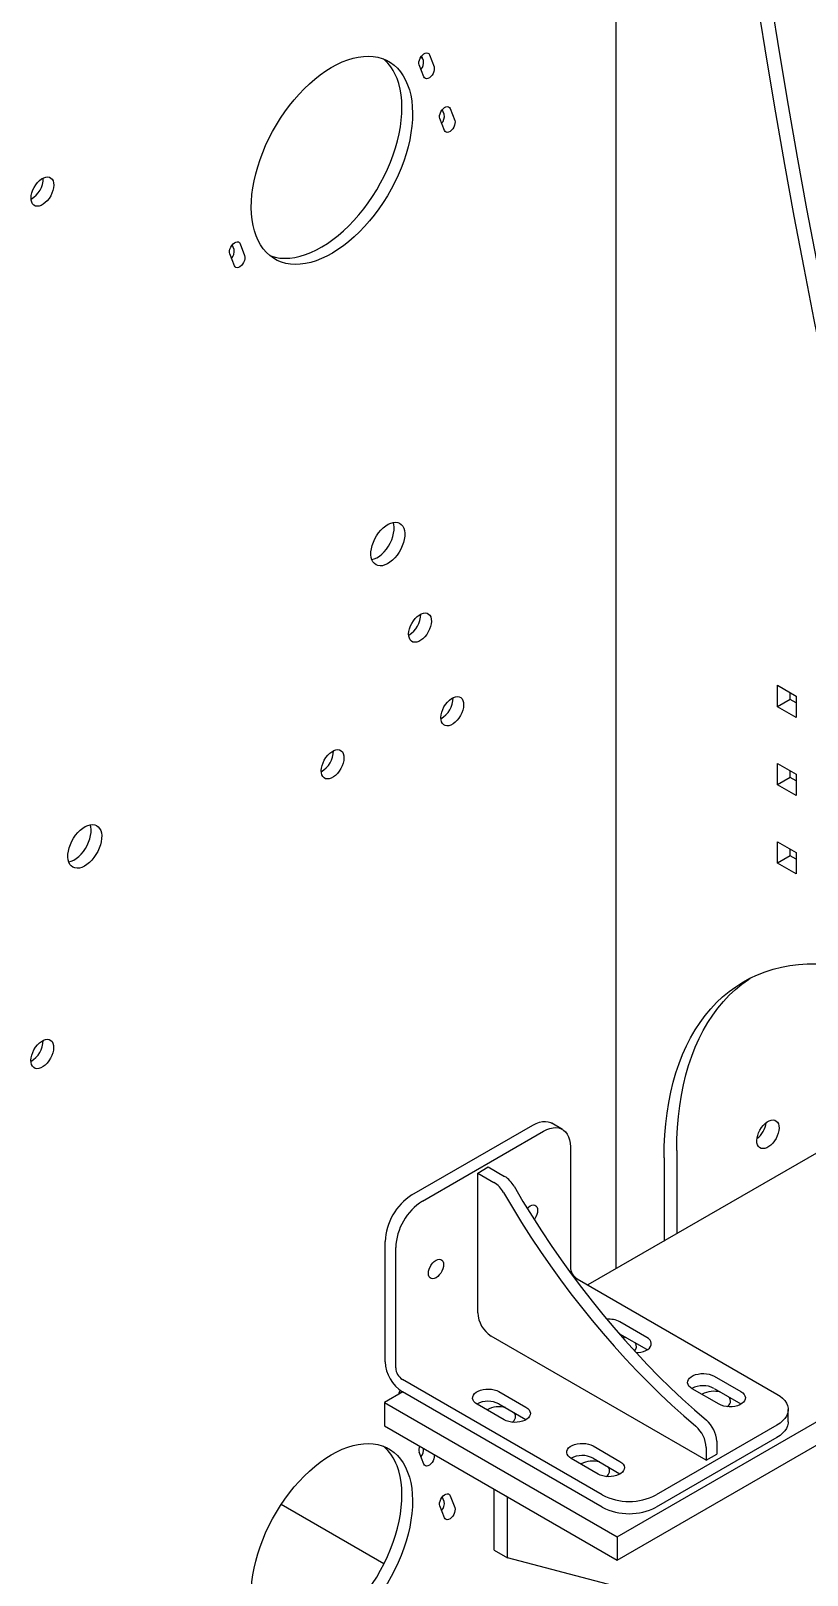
# Model space of a CAD drawing. Header units: millimetres. Extents: x 0 to 55611, y 0 to 32827.
# Drawn here: x 33496 to 33911, y 10935 to 11760 of the extents above; entities that cross this region are included whole.
import ezdxf

# ---------------------------------------------------------------- set-up
doc = ezdxf.new("R2010")
doc.units = ezdxf.units.MM
doc.header["$LTSCALE"] = 10
doc.linetypes.add('SLD-Continua', pattern=[0])
doc.layers.add('EQUIPO', color=30, linetype='SLD-Continua')

msp = doc.modelspace()

# ---------------------------------------------------------------- linework, layer by layer
at = {"color": 7, "linetype": 'SLD-Continua', "lineweight": 25}
for p, q in [((33809.26, 10955.15), (34318.38, 11249.05)), ((33809.26, 10942.7), (34318.38, 11236.61)), ((33929.64, 11168.33), (33793.58, 11089.78)), ((33694.53, 11032.6), (33684.81, 11026.99)), ((33854.64, 11031.41), (33854.47, 11031.31)), ((33684.81, 11026.99), (33809.26, 10955.15)), ((33684.81, 11026.99), (33684.81, 11014.55)), ((33739.69, 11023.12), (33739.52, 11023.01)), ((33684.81, 11014.55), (33809.26, 10942.7)), ((33789.98, 10994.09), (33789.81, 10993.98)), ((33743.45, 10980.7), (33750.63, 10976.55)), ((33743.45, 10948.04), (33743.45, 10980.7)), ((33750.63, 10943.89), (33750.63, 10976.55)), ((33809.26, 10955.15), (33809.26, 10942.7)), ((33743.45, 10948.04), (33750.63, 10943.89)), ((33875.08, 10911.22), (33750.63, 10943.89))]:
    msp.add_line(p, q, dxfattribs=at)
at = {"color": 7, "linetype": 'SLD-Continua', "lineweight": 25, "flags": 128}
msp.add_lwpolyline([(33814.14, 11061.53), (33813.2, 11061.73), (33811.83, 11061.9)], dxfattribs=at)
at = {"color": 7, "linetype": 'SLD-Continua', "lineweight": 25}
for centre, radius, start, end in [((33816.15, 11056.81), 3.35, 315.24955, 37.41026), ((33860.95, 11019.24), 13.71, 75.2915, 117.38752), ((33866.27, 11027.73), 3.51, 299.67866, 36.33481), ((33746, 11010.94), 13.71, 75.2915, 117.38752), ((33751.33, 11019.43), 3.51, 299.67866, 36.33481), ((33796.29, 10981.91), 13.71, 75.2915, 117.38752), ((33801.62, 10990.4), 3.51, 299.67866, 36.33481)]:
    msp.add_arc(centre, radius, start, end, dxfattribs=at)
at = {"layer": 'EQUIPO', "linetype": 'SLD-Continua', "lineweight": 25}
for p, q in [((33808.56, 12220.26), (33808.56, 11098.43)), ((33705.62, 11744.3), (33704.66, 11746.8)), ((33708.82, 11747.41), (33711.27, 11741.03)), ((33705.79, 11735.56), (33703.34, 11741.94)), ((33705.21, 11745.35), (33704.09, 11746)), ((33716.68, 11715.6), (33715.71, 11718.1)), ((33719.87, 11718.71), (33722.33, 11712.34)), ((33716.85, 11706.87), (33714.39, 11713.24)), ((33604.53, 11634.54), (33602.07, 11640.92)), ((33604.35, 11643.28), (33603.39, 11645.78)), ((33607.55, 11646.39), (33610.01, 11640.01)), ((33894.92, 11398.89), (33894.92, 11410.32)), ((33894.92, 11410.32), (33904.82, 11404.61)), ((33901.71, 11402.81), (33894.92, 11398.89)), ((33901.71, 11402.81), (33901.71, 11406.4)), ((33904.82, 11401.01), (33901.71, 11402.81)), ((33904.82, 11404.61), (33904.82, 11393.17)), ((33904.82, 11393.17), (33894.92, 11398.89)), ((33894.92, 11357.08), (33894.92, 11368.51)), ((33894.92, 11368.51), (33904.82, 11362.8)), ((33901.71, 11361), (33894.92, 11357.08)), ((33901.71, 11361), (33901.71, 11364.6)), ((33904.82, 11359.21), (33901.71, 11361)), ((33904.82, 11362.8), (33904.82, 11351.37)), ((33904.82, 11351.37), (33894.92, 11357.08)), ((33894.92, 11315.28), (33894.92, 11326.71)), ((33894.92, 11326.71), (33904.82, 11320.99)), ((33901.71, 11319.19), (33894.92, 11315.28)), ((33901.71, 11319.19), (33901.71, 11322.79)), ((33904.82, 11317.4), (33901.71, 11319.19)), ((33904.82, 11320.99), (33904.82, 11309.56)), ((33904.82, 11309.56), (33894.92, 11315.28)), ((33699.5, 11137.89), (33764.15, 11175.22)), ((33705.15, 11134.63), (33769.81, 11171.95)), ((33779.97, 11172.96), (33774.31, 11176.22)), ((33784.18, 11163.66), (33784.18, 11099.36)), ((33841.04, 11161.68), (33841.04, 11117.18)), ((33734.65, 11149.58), (33740.31, 11152.85)), ((33740.31, 11152.85), (33749, 11147.83)), ((33834.26, 11157.76), (33834.26, 11113.26)), ((33734.65, 11074.92), (33734.65, 11149.58)), ((33734.65, 11149.58), (33743.34, 11144.57)), ((33685.13, 11048.71), (33685.13, 11113.01)), ((33690.78, 11045.45), (33690.78, 11109.74)), ((33787.77, 11093.14), (33894.64, 11031.44)), ((33825.05, 11061.77), (33810.68, 11070.07)), ((33856.78, 10996.12), (33741.84, 11062.48)), ((33810.68, 11063.53), (33810.17, 11063.81)), ((33825.05, 11055.24), (33810.68, 11063.53)), ((33825.22, 11055.14), (33825.05, 11055.24)), ((33801.25, 10977.53), (33694.38, 11039.22)), ((33860.97, 11041.03), (33875.34, 11032.74)), ((33694.18, 11032.4), (33693.97, 11032.94)), ((33801.25, 10971), (33694.38, 11032.69)), ((33746.02, 11032.74), (33760.39, 11024.44)), ((33863.66, 11026), (33849.29, 11034.29)), ((33860.97, 11034.5), (33875.34, 11026.21)), ((33748.71, 11017.71), (33734.35, 11026)), ((33746.02, 11026.21), (33760.39, 11017.91)), ((33875.34, 11026.21), (33875.51, 11026.1)), ((33900.59, 11016.62), (33900.59, 11023.15)), ((33760.39, 11017.91), (33760.56, 11017.81)), ((33894.64, 11014.85), (33829.99, 10977.53)), ((33894.64, 11008.32), (33829.99, 10971)), ((33862.44, 11006.19), (33862.44, 10999.38)), ((33705.79, 10993.97), (33703.34, 11000.35)), ((33799, 10988.67), (33784.64, 10996.97)), ((33796.31, 11003.71), (33810.68, 10995.41)), ((33796.31, 10997.18), (33810.68, 10988.88)), ((33856.78, 11002.93), (33856.78, 10996.12)), ((33856.78, 10996.12), (33862.44, 10999.38)), ((33810.68, 10988.88), (33810.85, 10988.78)), ((33684.52, 10940.66), (33629.54, 10972.4)), ((33716.85, 10965.27), (33714.39, 10971.65)), ((33716.68, 10974.01), (33715.71, 10976.51)), ((33719.87, 10977.12), (33722.33, 10970.74))]:
    msp.add_line(p, q, dxfattribs=at)
at = {"layer": 'EQUIPO', "linetype": 'SLD-Continua', "lineweight": 25, "flags": 128}
for points in [[(33986.42, 11329.25), (33979.05, 11357.46), (33971.86, 11385.64), (33964.87, 11413.78), (33958.07, 11441.88), (33951.46, 11469.95), (33945.05, 11497.97), (33938.83, 11525.95), (33932.81, 11553.88), (33926.97, 11581.76), (33921.34, 11609.59), (33915.9, 11637.37), (33910.66, 11665.08), (33905.61, 11692.74), (33900.77, 11720.34), (33896.12, 11747.87), (33891.66, 11775.34), (33887.41, 11802.74), (33883.36, 11830.07), (33879.5, 11857.32), (33875.85, 11884.5), (33872.39, 11911.61), (33869.14, 11938.63), (33866.08, 11965.57), (33863.23, 11992.43), (33860.57, 12019.2), (33858.12, 12045.88), (33855.87, 12072.46), (33853.82, 12098.96), (33851.97, 12125.36), (33850.33, 12151.66), (33848.89, 12177.86), (33847.64, 12203.96)], [(33979.64, 11325.33), (33972.26, 11353.54), (33965.08, 11381.72), (33958.08, 11409.86), (33951.28, 11437.97), (33944.68, 11466.03), (33938.26, 11494.05), (33932.04, 11522.03), (33926.02, 11549.96), (33920.19, 11577.84), (33914.55, 11605.67), (33909.11, 11633.45), (33903.87, 11661.16), (33898.83, 11688.82), (33893.98, 11716.42), (33889.33, 11743.95), (33884.88, 11771.42), (33880.62, 11798.82), (33876.57, 11826.15), (33872.71, 11853.41), (33869.06, 11880.59), (33865.6, 11907.69), (33862.35, 11934.71), (33859.29, 11961.65), (33856.44, 11988.51), (33853.79, 12015.28), (33851.33, 12041.96), (33849.08, 12068.55), (33847.03, 12095.04), (33845.19, 12121.44), (33843.54, 12147.74), (33842.1, 12173.94), (33840.86, 12200.04)], [(33703.34, 11741.94), (33703.17, 11742.7), (33703.2, 11743.6), (33703.43, 11744.57), (33703.84, 11745.55), (33704.4, 11746.47), (33705.08, 11747.26), (33705.82, 11747.88), (33706.58, 11748.29), (33707.31, 11748.44), (33707.95, 11748.34), (33708.47, 11747.99), (33708.82, 11747.41)], [(33697.18, 11731.39), (33698.09, 11728.68), (33698.81, 11725.8), (33699.33, 11722.76), (33699.65, 11719.56), (33699.78, 11716.24), (33699.7, 11712.8), (33699.42, 11709.25), (33698.94, 11705.62), (33698.27, 11701.92), (33697.4, 11698.17), (33696.34, 11694.39), (33695.1, 11690.59), (33693.67, 11686.8), (33692.08, 11683.02), (33690.32, 11679.28), (33688.4, 11675.59), (33686.33, 11671.98), (33684.13, 11668.45), (33681.8, 11665.03), (33679.35, 11661.74), (33676.79, 11658.57), (33674.15, 11655.56), (33671.42, 11652.71), (33668.62, 11650.05), (33665.76, 11647.57), (33662.87, 11645.29), (33659.94, 11643.23), (33657, 11641.39), (33654.06, 11639.78), (33651.13, 11638.41), (33648.22, 11637.29), (33645.36, 11636.41), (33642.55, 11635.79), (33639.8, 11635.43), (33637.13, 11635.33), (33634.56, 11635.48), (33632.08, 11635.9), (33629.72, 11636.57), (33627.49, 11637.5), (33625.39, 11638.67), (33623.44, 11640.09), (33621.65, 11641.74), (33620.01, 11643.63), (33618.55, 11645.74), (33617.27, 11648.05), (33616.17, 11650.57), (33615.26, 11653.27), (33614.54, 11656.16), (33614.02, 11659.2), (33613.69, 11662.39), (33613.57, 11665.72), (33613.65, 11669.16), (33613.93, 11672.7), (33614.4, 11676.33), (33615.08, 11680.03), (33615.95, 11683.78), (33617.01, 11687.56), (33618.25, 11691.36), (33619.67, 11695.16), (33621.27, 11698.93), (33623.03, 11702.68), (33624.95, 11706.36), (33627.01, 11709.97), (33629.22, 11713.5), (33631.55, 11716.92), (33634, 11720.22), (33636.55, 11723.38), (33639.2, 11726.39), (33641.93, 11729.24), (33644.73, 11731.91), (33647.58, 11734.39), (33650.48, 11736.66), (33653.41, 11738.72), (33656.35, 11740.56), (33659.29, 11742.17), (33662.22, 11743.54), (33665.12, 11744.67), (33667.99, 11745.54), (33670.8, 11746.16), (33673.55, 11746.52), (33676.21, 11746.63), (33678.79, 11746.47), (33681.26, 11746.06), (33683.62, 11745.38), (33685.86, 11744.46), (33687.95, 11743.28), (33689.9, 11741.87), (33691.7, 11740.21), (33693.33, 11738.32), (33694.79, 11736.22), (33696.08, 11733.9), (33697.18, 11731.39)], [(33711.27, 11741.03), (33711.44, 11740.27), (33711.41, 11739.37), (33711.18, 11738.4), (33710.77, 11737.42), (33710.21, 11736.51), (33709.53, 11735.71), (33708.79, 11735.09), (33708.03, 11734.69), (33707.3, 11734.53), (33706.66, 11734.64), (33706.14, 11734.99), (33705.79, 11735.56)], [(33623.5, 11640.04), (33624.07, 11639.84), (33626.43, 11639.16), (33628.9, 11638.75), (33631.48, 11638.59), (33634.14, 11638.7), (33636.89, 11639.06), (33639.7, 11639.68), (33642.57, 11640.55), (33645.47, 11641.68), (33648.4, 11643.05), (33651.34, 11644.66), (33654.28, 11646.5), (33657.21, 11648.56), (33660.11, 11650.83), (33662.96, 11653.31), (33665.76, 11655.98), (33668.49, 11658.83), (33671.14, 11661.84), (33673.69, 11665), (33676.14, 11668.3), (33678.47, 11671.72), (33680.68, 11675.25), (33682.74, 11678.86), (33684.66, 11682.55), (33686.42, 11686.29), (33688.02, 11690.06), (33689.44, 11693.86), (33690.68, 11697.66), (33691.74, 11701.44), (33692.61, 11705.19), (33693.29, 11708.89), (33693.76, 11712.52), (33694.04, 11716.06), (33694.12, 11719.5), (33694, 11722.83), (33693.67, 11726.02), (33693.15, 11729.06), (33692.43, 11731.95), (33691.52, 11734.65)], [(33714.39, 11713.24), (33714.23, 11714.01), (33714.26, 11714.9), (33714.49, 11715.88), (33714.9, 11716.85), (33715.46, 11717.77), (33716.14, 11718.57), (33716.88, 11719.19), (33717.64, 11719.59), (33718.37, 11719.74), (33719.01, 11719.64), (33719.52, 11719.29), (33719.87, 11718.71)], [(33722.33, 11712.34), (33722.5, 11711.57), (33722.46, 11710.67), (33722.23, 11709.7), (33721.83, 11708.73), (33721.26, 11707.81), (33720.59, 11707.01), (33719.85, 11706.39), (33719.08, 11705.99), (33718.36, 11705.84), (33717.72, 11705.94), (33717.2, 11706.29), (33716.85, 11706.87)], [(33507.64, 11679.94), (33507.92, 11678.85), (33508, 11677.61), (33507.88, 11676.25), (33507.55, 11674.82), (33507.03, 11673.37), (33506.33, 11671.95), (33505.49, 11670.61), (33504.52, 11669.39), (33503.47, 11668.34), (33502.36, 11667.49), (33501.24, 11666.87), (33500.14, 11666.5), (33499.1, 11666.39), (33498.16, 11666.55), (33497.35, 11666.98), (33496.69, 11667.65), (33496.21, 11668.54), (33495.92, 11669.63), (33495.84, 11670.88), (33495.97, 11672.24), (33496.3, 11673.67), (33496.82, 11675.11), (33497.51, 11676.53), (33498.36, 11677.87), (33499.33, 11679.09), (33500.38, 11680.14), (33501.49, 11680.99), (33502.61, 11681.61), (33503.71, 11681.98), (33504.75, 11682.09), (33505.69, 11681.93), (33506.5, 11681.51), (33507.16, 11680.84), (33507.64, 11679.94)], [(33602.07, 11640.92), (33601.91, 11641.69), (33601.94, 11642.58), (33602.17, 11643.55), (33602.58, 11644.53), (33603.14, 11645.45), (33603.82, 11646.25), (33604.56, 11646.86), (33605.32, 11647.27), (33606.05, 11647.42), (33606.69, 11647.32), (33607.2, 11646.97), (33607.55, 11646.39)], [(33610.01, 11640.01), (33610.18, 11639.25), (33610.14, 11638.35), (33609.91, 11637.38), (33609.5, 11636.4), (33608.94, 11635.49), (33608.27, 11634.69), (33607.52, 11634.07), (33606.76, 11633.67), (33606.04, 11633.51), (33605.39, 11633.62), (33604.88, 11633.97), (33604.53, 11634.54)], [(33695.09, 11494.34), (33695.46, 11493.05), (33695.62, 11491.59), (33695.59, 11490.01), (33695.36, 11488.34), (33694.93, 11486.61), (33694.31, 11484.86), (33693.52, 11483.14), (33692.57, 11481.47), (33691.5, 11479.91), (33690.31, 11478.48), (33689.04, 11477.21), (33687.71, 11476.13), (33686.36, 11475.28), (33685.01, 11474.65), (33683.7, 11474.28), (33682.46, 11474.17), (33681.3, 11474.32), (33680.27, 11474.72), (33679.37, 11475.38), (33678.64, 11476.27), (33678.08, 11477.37), (33677.71, 11478.66), (33677.55, 11480.11), (33677.58, 11481.7), (33677.81, 11483.37), (33678.24, 11485.1), (33678.86, 11486.85), (33679.65, 11488.57), (33680.6, 11490.23), (33681.67, 11491.8), (33682.86, 11493.23), (33684.13, 11494.5), (33685.46, 11495.57), (33686.81, 11496.43), (33688.16, 11497.05), (33689.47, 11497.43), (33690.71, 11497.54), (33691.87, 11497.39), (33692.9, 11496.98), (33693.8, 11496.33), (33694.53, 11495.44), (33695.09, 11494.34)], [(33678.02, 11477.54), (33678.05, 11477.55), (33679.36, 11477.92), (33680.7, 11478.54), (33682.05, 11479.4), (33683.38, 11480.47), (33684.65, 11481.74), (33685.84, 11483.17), (33686.92, 11484.74), (33687.86, 11486.4), (33688.65, 11488.13), (33689.27, 11489.87), (33689.7, 11491.6), (33689.93, 11493.28), (33689.97, 11494.86), (33689.8, 11496.31), (33689.5, 11497.43)], [(33709.52, 11446.86), (33709.8, 11445.77), (33709.88, 11444.53), (33709.76, 11443.17), (33709.43, 11441.74), (33708.91, 11440.29), (33708.21, 11438.87), (33707.37, 11437.53), (33706.4, 11436.31), (33705.35, 11435.26), (33704.24, 11434.41), (33703.12, 11433.79), (33702.02, 11433.42), (33700.98, 11433.31), (33700.04, 11433.47), (33699.23, 11433.9), (33698.57, 11434.57), (33698.09, 11435.46), (33697.8, 11436.55), (33697.72, 11437.8), (33697.85, 11439.16), (33698.18, 11440.59), (33698.7, 11442.04), (33699.4, 11443.45), (33700.24, 11444.79), (33701.21, 11446.01), (33702.26, 11447.06), (33703.37, 11447.91), (33704.49, 11448.54), (33705.59, 11448.91), (33706.63, 11449.01), (33707.57, 11448.85), (33708.38, 11448.43), (33709.04, 11447.76), (33709.52, 11446.86)], [(33726.74, 11402.17), (33727.02, 11401.08), (33727.1, 11399.84), (33726.98, 11398.48), (33726.65, 11397.05), (33726.13, 11395.6), (33725.43, 11394.18), (33724.59, 11392.84), (33723.62, 11391.62), (33722.57, 11390.57), (33721.46, 11389.72), (33720.34, 11389.1), (33719.24, 11388.73), (33718.2, 11388.62), (33717.26, 11388.78), (33716.45, 11389.21), (33715.79, 11389.88), (33715.31, 11390.77), (33715.02, 11391.86), (33714.94, 11393.11), (33715.07, 11394.47), (33715.4, 11395.9), (33715.92, 11397.34), (33716.61, 11398.76), (33717.46, 11400.1), (33718.43, 11401.32), (33719.48, 11402.37), (33720.59, 11403.22), (33721.71, 11403.84), (33722.81, 11404.21), (33723.85, 11404.32), (33724.79, 11404.16), (33725.6, 11403.74), (33726.26, 11403.07), (33726.74, 11402.17)], [(33662.76, 11373.8), (33663.04, 11372.71), (33663.12, 11371.46), (33663, 11370.1), (33662.67, 11368.67), (33662.15, 11367.23), (33661.45, 11365.81), (33660.61, 11364.47), (33659.64, 11363.25), (33658.59, 11362.2), (33657.48, 11361.35), (33656.36, 11360.72), (33655.26, 11360.35), (33654.22, 11360.25), (33653.28, 11360.41), (33652.47, 11360.83), (33651.81, 11361.5), (33651.33, 11362.4), (33651.04, 11363.49), (33650.96, 11364.73), (33651.09, 11366.09), (33651.42, 11367.52), (33651.94, 11368.97), (33652.63, 11370.39), (33653.48, 11371.73), (33654.44, 11372.95), (33655.5, 11374), (33656.61, 11374.85), (33657.73, 11375.47), (33658.83, 11375.84), (33659.86, 11375.95), (33660.81, 11375.79), (33661.62, 11375.36), (33662.28, 11374.69), (33662.76, 11373.8)], [(33533.07, 11332.71), (33533.43, 11331.41), (33533.6, 11329.96), (33533.57, 11328.38), (33533.33, 11326.71), (33532.9, 11324.98), (33532.29, 11323.23), (33531.5, 11321.51), (33530.55, 11319.84), (33529.47, 11318.28), (33528.28, 11316.84), (33527.01, 11315.58), (33525.69, 11314.5), (33524.34, 11313.64), (33522.99, 11313.02), (33521.68, 11312.65), (33520.43, 11312.54), (33519.28, 11312.69), (33518.24, 11313.09), (33517.35, 11313.75), (33516.61, 11314.63), (33516.06, 11315.74), (33515.69, 11317.03), (33515.52, 11318.48), (33515.56, 11320.06), (33515.79, 11321.74), (33516.22, 11323.47), (33516.84, 11325.21), (33517.63, 11326.94), (33518.57, 11328.6), (33519.65, 11330.17), (33520.84, 11331.6), (33522.11, 11332.87), (33523.44, 11333.94), (33524.79, 11334.8), (33526.13, 11335.42), (33527.44, 11335.79), (33528.69, 11335.91), (33529.85, 11335.76), (33530.88, 11335.35), (33531.78, 11334.7), (33532.51, 11333.81), (33533.07, 11332.71)], [(33515.99, 11315.91), (33516.02, 11315.92), (33517.33, 11316.29), (33518.68, 11316.91), (33520.03, 11317.77), (33521.36, 11318.84), (33522.63, 11320.11), (33523.82, 11321.54), (33524.89, 11323.11), (33525.84, 11324.77), (33526.63, 11326.5), (33527.25, 11328.24), (33527.68, 11329.97), (33527.91, 11331.65), (33527.94, 11333.23), (33527.78, 11334.68), (33527.47, 11335.8)], [(33834.26, 11157.76), (33834.36, 11163.94), (33834.66, 11169.99), (33835.16, 11175.92), (33835.86, 11181.7), (33836.76, 11187.33), (33837.85, 11192.81), (33839.15, 11198.12), (33840.63, 11203.26), (33842.31, 11208.22), (33844.18, 11212.99), (33846.23, 11217.58), (33848.47, 11221.96), (33850.89, 11226.14), (33853.49, 11230.11), (33856.26, 11233.87), (33859.21, 11237.4), (33862.32, 11240.71), (33865.59, 11243.78), (33869.02, 11246.63), (33872.6, 11249.23), (33876.33, 11251.59), (33880.2, 11253.71), (33884.21, 11255.57), (33888.35, 11257.19), (33892.62, 11258.55), (33897, 11259.66), (33901.5, 11260.51), (33906.11, 11261.11), (33910.82, 11261.44), (33915.63, 11261.52), (33920.52, 11261.33), (33925.5, 11260.89), (33930.55, 11260.19), (33935.67, 11259.23), (33940.85, 11258.02), (33946.08, 11256.55), (33951.36, 11254.83), (33956.68, 11252.86), (33962.03, 11250.64), (33967.4, 11248.18), (33972.79, 11245.48)], [(33841.04, 11161.68), (33841.14, 11167.86), (33841.44, 11173.91), (33841.95, 11179.83), (33842.65, 11185.62), (33843.55, 11191.25), (33844.64, 11196.72), (33845.94, 11202.04), (33847.42, 11207.18), (33849.1, 11212.14), (33850.97, 11216.91), (33853.02, 11221.5), (33855.26, 11225.88), (33857.68, 11230.06), (33860.28, 11234.03), (33863.05, 11237.78), (33866, 11241.32), (33869.1, 11244.62), (33872.38, 11247.7), (33875.8, 11250.54), (33879.39, 11253.15), (33880.29, 11253.75)], [(33507.54, 11218.95), (33507.82, 11217.87), (33507.9, 11216.62), (33507.78, 11215.26), (33507.45, 11213.83), (33506.93, 11212.38), (33506.23, 11210.96), (33505.39, 11209.62), (33504.42, 11208.4), (33503.37, 11207.35), (33502.26, 11206.5), (33501.14, 11205.88), (33500.04, 11205.51), (33499, 11205.4), (33498.06, 11205.57), (33497.25, 11205.99), (33496.59, 11206.66), (33496.11, 11207.55), (33495.82, 11208.64), (33495.74, 11209.89), (33495.87, 11211.25), (33496.2, 11212.68), (33496.72, 11214.13), (33497.41, 11215.55), (33498.26, 11216.89), (33499.23, 11218.1), (33500.28, 11219.15), (33501.39, 11220.01), (33502.51, 11220.63), (33503.61, 11221), (33504.65, 11221.1), (33505.59, 11220.94), (33506.4, 11220.52), (33507.06, 11219.85), (33507.54, 11218.95)], [(33764.15, 11175.22), (33765.89, 11176.1), (33767.59, 11176.72), (33769.25, 11177.08), (33770.83, 11177.17), (33772.32, 11176.99), (33773.68, 11176.55), (33774.31, 11176.22)], [(33895.39, 11175.89), (33895.67, 11174.82), (33895.75, 11173.61), (33895.62, 11172.28), (33895.3, 11170.88), (33894.79, 11169.47), (33894.12, 11168.08), (33893.29, 11166.77), (33892.35, 11165.58), (33891.32, 11164.56), (33890.24, 11163.72), (33889.14, 11163.12), (33888.07, 11162.76), (33887.05, 11162.65), (33886.13, 11162.81), (33885.34, 11163.22), (33884.7, 11163.88), (33884.23, 11164.75), (33883.95, 11165.81), (33883.87, 11167.03), (33883.99, 11168.36), (33884.32, 11169.76), (33884.82, 11171.17), (33885.5, 11172.56), (33886.33, 11173.87), (33887.27, 11175.06), (33888.3, 11176.08), (33889.38, 11176.91), (33890.48, 11177.52), (33891.55, 11177.88), (33892.57, 11177.99), (33893.49, 11177.83), (33894.28, 11177.42), (33894.92, 11176.76), (33895.39, 11175.89)], [(33769.81, 11171.95), (33771.54, 11172.83), (33773.25, 11173.46), (33774.91, 11173.82), (33776.49, 11173.91), (33777.97, 11173.73), (33779.34, 11173.28), (33780.57, 11172.57), (33781.64, 11171.61), (33782.53, 11170.42), (33783.25, 11169), (33783.76, 11167.39), (33784.07, 11165.6), (33784.18, 11163.66)], [(33748.4, 11139.24), (33753.16, 11131.2), (33758.07, 11123.25), (33763.11, 11115.39), (33768.27, 11107.65), (33773.56, 11100.01), (33778.97, 11092.5), (33784.5, 11085.12), (33790.13, 11077.87), (33795.87, 11070.76), (33801.7, 11063.8), (33807.63, 11056.99), (33813.64, 11050.35), (33819.74, 11043.87), (33825.91, 11037.57), (33832.15, 11031.45), (33838.45, 11025.51), (33844.82, 11019.76), (33851.23, 11014.21)], [(33754.06, 11142.51), (33758.82, 11134.46), (33763.73, 11126.51), (33768.76, 11118.66), (33773.93, 11110.91), (33779.22, 11103.28), (33784.63, 11095.77), (33790.15, 11088.38), (33795.79, 11081.13), (33801.52, 11074.02), (33807.36, 11067.06), (33813.28, 11060.26), (33819.3, 11053.61), (33825.39, 11047.14), (33831.56, 11040.84), (33837.8, 11034.71), (33844.11, 11028.77), (33850.47, 11023.03), (33856.89, 11017.48)], [(33761.07, 11130.78), (33761.73, 11131.4), (33762.63, 11132.03)], [(33762.63, 11132.03), (33763.53, 11132.44), (33764.38, 11132.58), (33765.15, 11132.47), (33765.79, 11132.1), (33766.27, 11131.49), (33766.57, 11130.68), (33766.67, 11129.7), (33766.57, 11128.6), (33766.27, 11127.44), (33765.79, 11126.28), (33765.15, 11125.17), (33764.85, 11124.74)], [(33712.34, 11103), (33713.24, 11103.4), (33714.09, 11103.55), (33714.86, 11103.44), (33715.5, 11103.07), (33715.98, 11102.46), (33716.28, 11101.65), (33716.38, 11100.67), (33716.28, 11099.57), (33715.98, 11098.41), (33715.5, 11097.24), (33714.86, 11096.14), (33714.09, 11095.14), (33713.24, 11094.3), (33712.34, 11093.66), (33711.44, 11093.26), (33710.58, 11093.11), (33709.81, 11093.22), (33709.17, 11093.59), (33708.69, 11094.2), (33708.39, 11095.02), (33708.29, 11096), (33708.39, 11097.09), (33708.69, 11098.25), (33709.17, 11099.42), (33709.81, 11100.53), (33710.58, 11101.53), (33711.44, 11102.36), (33712.34, 11103)], [(33819.28, 11053.64), (33820.35, 11053.68), (33821.83, 11053.88), (33823.23, 11054.24), (33824.48, 11054.73), (33825.56, 11055.36), (33826.42, 11056.08), (33827.04, 11056.89), (33827.38, 11057.74), (33827.46, 11058.62), (33827.24, 11059.49), (33826.76, 11060.33), (33826.02, 11061.09), (33825.05, 11061.77)], [(33849.29, 11034.29), (33848.32, 11034.97), (33847.58, 11035.74), (33847.09, 11036.57), (33846.88, 11037.44), (33846.95, 11038.32), (33847.3, 11039.18), (33847.92, 11039.98), (33848.78, 11040.71), (33849.86, 11041.33), (33851.11, 11041.83), (33852.51, 11042.18), (33853.99, 11042.38), (33855.51, 11042.42), (33857.02, 11042.3), (33858.46, 11042.02), (33859.8, 11041.6), (33860.97, 11041.03)], [(33734.35, 11026), (33733.37, 11026.68), (33732.63, 11027.44), (33732.15, 11028.28), (33731.94, 11029.15), (33732.01, 11030.03), (33732.36, 11030.88), (33732.97, 11031.69), (33733.83, 11032.41), (33734.91, 11033.04), (33736.17, 11033.53), (33737.56, 11033.89), (33739.04, 11034.09), (33740.56, 11034.13), (33742.07, 11034.01), (33743.52, 11033.73), (33744.85, 11033.3), (33746.02, 11032.74)], [(33875.34, 11032.74), (33876.31, 11032.06), (33877.05, 11031.29), (33877.53, 11030.46), (33877.74, 11029.59), (33877.67, 11028.71), (33877.33, 11027.86), (33876.71, 11027.05), (33875.85, 11026.33), (33874.77, 11025.7), (33873.52, 11025.21), (33872.12, 11024.85), (33870.64, 11024.65), (33869.12, 11024.61), (33867.61, 11024.73), (33866.16, 11025.01), (33864.83, 11025.44), (33863.66, 11026)], [(33894.64, 11031.44), (33896.27, 11030.38), (33897.66, 11029.22), (33898.8, 11027.96), (33899.67, 11026.64), (33900.26, 11025.26), (33900.56, 11023.86), (33900.56, 11022.44), (33900.26, 11021.03), (33899.67, 11019.66), (33898.8, 11018.33), (33897.66, 11017.08), (33896.27, 11015.91), (33894.64, 11014.85)], [(33760.39, 11024.44), (33761.36, 11023.77), (33762.1, 11023), (33762.59, 11022.17), (33762.8, 11021.3), (33762.73, 11020.42), (33762.38, 11019.56), (33761.76, 11018.76), (33760.9, 11018.03), (33759.82, 11017.41), (33758.57, 11016.91), (33757.17, 11016.56), (33755.69, 11016.36), (33754.17, 11016.31), (33752.66, 11016.44), (33751.22, 11016.72), (33749.89, 11017.14), (33748.71, 11017.71)], [(33900.59, 11016.62), (33900.56, 11015.91), (33900.26, 11014.5), (33899.67, 11013.13), (33898.8, 11011.8), (33897.66, 11010.55), (33896.27, 11009.38), (33894.64, 11008.32)], [(33697.18, 10989.79), (33698.09, 10987.09), (33698.81, 10984.21), (33699.33, 10981.16), (33699.65, 10977.97), (33699.78, 10974.65), (33699.7, 10971.2), (33699.42, 10967.66), (33698.94, 10964.03), (33698.27, 10960.33), (33697.4, 10956.58), (33696.34, 10952.8), (33695.1, 10949), (33693.67, 10945.2), (33692.08, 10941.43), (33690.32, 10937.69), (33688.4, 10934), (33686.33, 10930.39), (33684.13, 10926.86), (33681.8, 10923.44), (33679.35, 10920.14), (33676.79, 10916.98), (33674.15, 10913.97), (33671.42, 10911.12), (33668.62, 10908.45), (33665.76, 10905.98), (33662.87, 10903.7), (33659.94, 10901.64), (33657, 10899.8), (33654.06, 10898.19), (33651.13, 10896.82), (33648.22, 10895.7), (33645.36, 10894.82), (33642.55, 10894.2), (33639.8, 10893.84), (33637.13, 10893.74), (33634.56, 10893.89), (33632.08, 10894.31), (33629.72, 10894.98), (33627.49, 10895.9), (33625.39, 10897.08), (33623.44, 10898.5), (33621.65, 10900.15), (33620.01, 10902.04), (33618.55, 10904.14), (33617.27, 10906.46), (33616.17, 10908.98), (33615.26, 10911.68), (33614.54, 10914.56), (33614.02, 10917.61), (33613.69, 10920.8), (33613.57, 10924.12), (33613.65, 10927.57), (33613.93, 10931.11), (33614.4, 10934.74), (33615.08, 10938.44), (33615.95, 10942.19), (33617.01, 10945.97), (33618.25, 10949.77), (33619.67, 10953.57), (33621.27, 10957.34), (33623.03, 10961.08), (33624.95, 10964.77), (33627.01, 10968.38), (33629.22, 10971.91), (33631.55, 10975.33), (33634, 10978.63), (33636.55, 10981.79), (33639.2, 10984.8), (33641.93, 10987.65), (33644.73, 10990.32), (33647.58, 10992.79), (33650.48, 10995.07), (33653.41, 10997.13), (33656.35, 10998.97), (33659.29, 11000.58), (33662.22, 11001.95), (33665.12, 11003.07), (33667.99, 11003.95), (33670.8, 11004.57), (33673.55, 11004.93), (33676.21, 11005.03), (33678.79, 11004.88), (33681.26, 11004.46), (33683.62, 11003.79), (33685.86, 11002.87), (33687.95, 11001.69), (33689.9, 11000.27), (33691.7, 10998.62), (33693.33, 10996.73), (33694.79, 10994.63), (33696.08, 10992.31), (33697.18, 10989.79)], [(33784.64, 10996.97), (33783.66, 10997.65), (33782.92, 10998.41), (33782.44, 10999.25), (33782.23, 11000.12), (33782.3, 11001), (33782.65, 11001.85), (33783.26, 11002.66), (33784.12, 11003.38), (33785.2, 11004), (33786.46, 11004.5), (33787.85, 11004.86), (33789.33, 11005.06), (33790.85, 11005.1), (33792.36, 11004.98), (33793.81, 11004.7), (33795.14, 11004.27), (33796.31, 11003.71)], [(33711.34, 10999.23), (33711.44, 10998.68), (33711.41, 10997.78), (33711.18, 10996.81), (33710.77, 10995.83), (33710.21, 10994.91), (33709.53, 10994.12), (33708.79, 10993.5), (33708.03, 10993.1), (33707.3, 10992.94), (33706.66, 10993.04), (33706.14, 10993.4), (33705.79, 10993.97)], [(33623.5, 10898.45), (33624.07, 10898.24), (33626.43, 10897.57), (33628.9, 10897.16), (33631.48, 10897), (33634.14, 10897.11), (33636.89, 10897.47), (33639.7, 10898.09), (33642.57, 10898.96), (33645.47, 10900.09), (33648.4, 10901.46), (33651.34, 10903.06), (33654.28, 10904.9), (33657.21, 10906.97), (33660.11, 10909.24), (33662.96, 10911.72), (33665.76, 10914.39), (33668.49, 10917.23), (33671.14, 10920.25), (33673.69, 10923.41), (33676.14, 10926.71), (33678.47, 10930.13), (33680.68, 10933.65), (33682.74, 10937.27), (33684.66, 10940.95), (33686.42, 10944.69), (33688.02, 10948.47), (33689.44, 10952.27), (33690.68, 10956.07), (33691.74, 10959.85), (33692.61, 10963.6), (33693.29, 10967.3), (33693.76, 10970.92), (33694.04, 10974.47), (33694.12, 10977.91), (33694, 10981.24), (33693.67, 10984.43), (33693.15, 10987.47), (33692.43, 10990.35), (33691.52, 10993.06)], [(33810.68, 10995.41), (33811.65, 10994.74), (33812.39, 10993.97), (33812.88, 10993.13), (33813.09, 10992.26), (33813.02, 10991.39), (33812.67, 10990.53), (33812.05, 10989.72), (33811.19, 10989), (33810.11, 10988.38), (33808.86, 10987.88), (33807.46, 10987.53), (33805.98, 10987.32), (33804.46, 10987.28), (33802.95, 10987.4), (33801.51, 10987.68), (33800.18, 10988.11), (33799, 10988.67)], [(33714.39, 10971.65), (33714.23, 10972.42), (33714.26, 10973.31), (33714.49, 10974.28), (33714.9, 10975.26), (33715.46, 10976.18), (33716.14, 10976.98), (33716.88, 10977.59), (33717.64, 10978), (33718.37, 10978.15), (33719.01, 10978.05), (33719.52, 10977.7), (33719.87, 10977.12)], [(33722.33, 10970.74), (33722.5, 10969.98), (33722.46, 10969.08), (33722.23, 10968.11), (33721.83, 10967.13), (33721.26, 10966.22), (33720.59, 10965.42), (33719.85, 10964.8), (33719.08, 10964.4), (33718.36, 10964.24), (33717.72, 10964.35), (33717.2, 10964.7), (33716.85, 10965.27)]]:
    msp.add_lwpolyline(points, dxfattribs=at)
at = {"layer": 'EQUIPO', "linetype": 'SLD-Continua', "lineweight": 25}
for centre, radius, start, end in [((33668.36, 11726.33), 24.61, 19.75192, 49.96222), ((33700.26, 11743.15), 5.48, 317.44642, 12.14306), ((33711.32, 11714.45), 5.48, 317.44643, 12.14301), ((33489.57, 11681.37), 12.76, 299.50536, 0.50002), ((33599, 11642.13), 5.48, 317.44643, 12.14304), ((33691.45, 11448.29), 12.76, 299.50536, 0.50002), ((33708.67, 11403.6), 12.76, 299.50536, 0.50002), ((33644.69, 11375.23), 12.76, 299.50536, 0.50002), ((33489.47, 11220.39), 12.76, 299.50536, 0.50002), ((33875.62, 11178.51), 13.41, 308.35311, 351.65227), ((33735.6, 11132.15), 14.64, 28.99492, 58.05808), ((33741.25, 11135.41), 14.64, 28.99492, 58.05808), ((33716.24, 11111.64), 31.14, 122.52009, 177.47991), ((33721.89, 11108.37), 31.14, 122.52009, 177.47991), ((33701.01, 11104.87), 9.85, 325.04505, 334.96033), ((33791.98, 11099.72), 7.81, 182.60548, 237.39452), ((33750.18, 11075.59), 15.55, 182.4764, 237.5236), ((33804.91, 11058.98), 12.5, 62.52821, 95.64526), ((33705.06, 11049.54), 19.95, 182.38686, 237.61314), ((33698.58, 11045.8), 7.81, 182.60548, 237.39452), ((33698.84, 11029.57), 6.8, 145.41129, 165.29484), ((33855.14, 11023.39), 12.55, 62.33458, 118.66699), ((33740.19, 11015.09), 12.55, 62.33458, 118.66699), ((33840.89, 11002.11), 15.92, 2.93295, 49.46776), ((33846.54, 11005.38), 15.92, 2.93295, 49.46776), ((33668.36, 10984.74), 24.61, 19.75192, 49.96222), ((33707.77, 11001.54), 4.59, 152.62074, 195.02683), ((33700.12, 11001.63), 5.63, 317.85329, 8.86057), ((33790.48, 10986.06), 12.55, 62.33458, 118.66699), ((33711.32, 10972.86), 5.48, 317.44643, 12.14304), ((33815.62, 11005.16), 31.14, 242.52431, 297.47569), ((33815.62, 10998.63), 31.14, 242.52431, 297.47569)]:
    msp.add_arc(centre, radius, start, end, dxfattribs=at)

doc.saveas('drawing.dxf')
